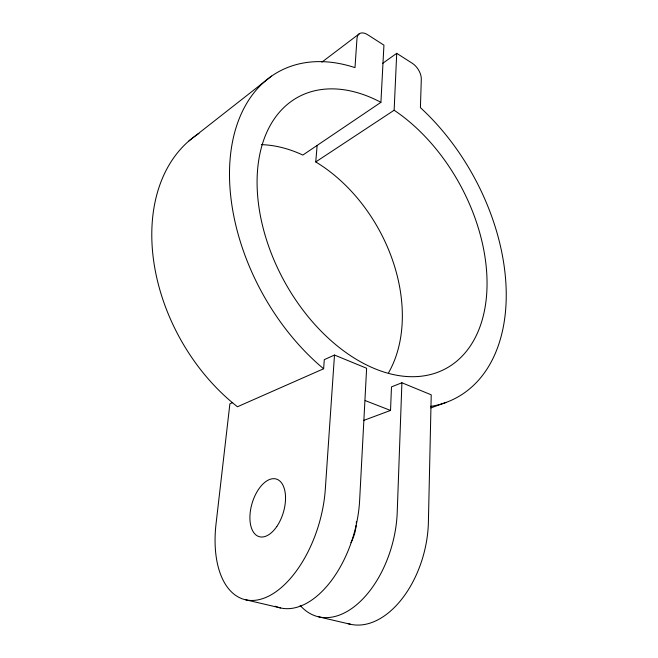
<?xml version="1.0" encoding="UTF-8"?>
<svg xmlns="http://www.w3.org/2000/svg" width="658" height="658" viewBox="0 0 658 658"><rect width="100%" height="100%" fill="white"/><g stroke="black" fill="none" stroke-linecap="round" stroke-linejoin="round"><path stroke-width="0.99" d="M347.728 623.537A87.095 54.137 -75.1 0 0 428.391 522.23L431.229 394.833L401.906 382.767L397.226 512.269A88.92 53.166 -74.6 0 1 360.494 601.272A88.92 53.166 -74.6 0 1 300.138 605.393M363.767 420.396L390.523 410.436L391.485 386.879L401.906 382.767M198.963 133.442A170.595 121.557 61 0 0 237.456 406.751L323.629 368.76A185.696 120.743 61.4 0 1 230.423 155.707A185.696 120.743 61.4 0 1 354.999 67.618L356.973 38.592A13.522 7.855 56.1 0 1 367.633 34.718L383.935 45.147L380.916 102.327A154.54 100.255 61.4 0 0 266.506 239.8A154.54 100.255 61.4 0 0 461.628 356.669A154.54 100.255 61.4 0 0 394.134 110.24L396.725 53.331L412.385 63.349A13.02 7.427 57.9 0 1 421.309 79.281L420.413 107.649A185.696 120.743 61.4 0 1 506.134 288.558A185.696 120.743 61.4 0 1 430.439 406.438M275.299 606.248A91.125 51.875 -74 0 0 359.638 500.261L366.621 368.258L334.494 355.049L325.307 489.297A93.132 50.584 -73.4 0 1 262.188 598.796A93.132 50.584 -73.4 0 1 216.046 523.834L229.889 403.806L232.661 402.573M323.629 368.76L324.295 359.638L334.494 355.049M388.631 372.65A142.029 101.011 61 0 0 315.741 161.934L317.131 145.574M188.994 140.878L271.606 76.089M321.844 62.181L359.219 33.838M382.611 63.382L396.725 53.331M380.916 102.327L302.861 155.058A142.029 101.011 61 0 0 261.349 144.628M315.741 161.934L394.134 110.24M430.858 407.911L446.214 402.375M245.722 599.8L280.563 607.943M318.785 616.875L350.517 624.286M365.231 400.599L390.523 410.436M356.381 521.473A28.705 17.133 -74.5 0 1 356.323 523.414M356.167 525.388A28.705 17.133 -74.5 0 1 350.936 542.71M276.812 526.49A30.062 16.294 -73.4 0 0 276.459 479.09A30.062 16.294 -73.4 0 0 249.908 517.969A30.062 16.294 -73.4 0 0 276.812 526.49"/></g></svg>
